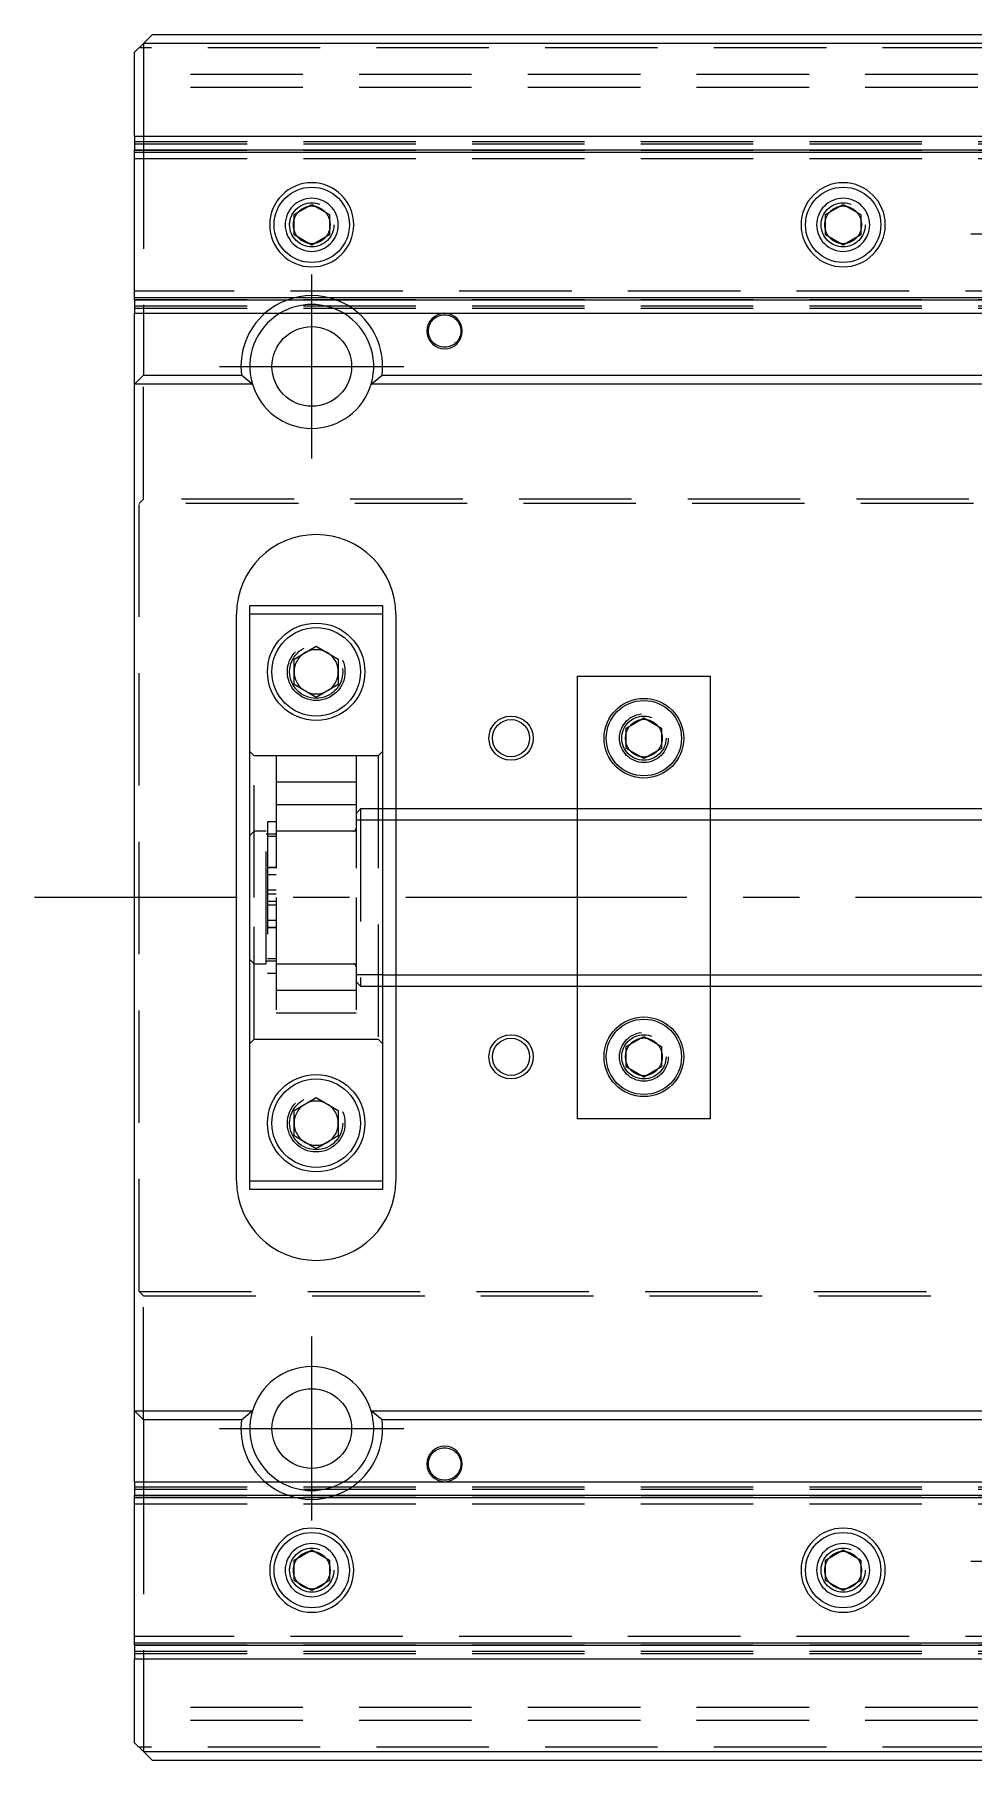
# Model space of a CAD drawing. Extents: x -15 to 745, y -361 to 120.
# Drawn here: x -11.3 to 94.7, y -97.5 to 97.5 of the extents above; entities that cross this region are included whole.
import ezdxf

# ---------------------------------------------------------------- set-up
doc = ezdxf.new("R2010")
doc.units = 0
doc.linetypes.add('CENTER', pattern=[50.8, 31.75, -6.35, 6.35, -6.35])
doc.linetypes.add('DASHED', pattern=[19.05, 12.7, -6.35])
doc.layers.get('0').update_dxf_attribs({"linetype": 'CONTINUOUS'})
doc.layers.add('CENTER', color=1, linetype='CENTER')

msp = doc.modelspace()

# ---------------------------------------------------------------- linework, layer by layer
at = {"color": 7, "linetype": 'CONTINUOUS'}
for p, q in [((1, 96.5), (0, 95.5)), ((2, 97.5), (1, 96.5)), ((1, 96.5), (1, 86)), ((100, 96.5), (1, 96.5)), ((2, 97.5), (100, 97.5)), ((0, 86), (0, 95.5)), ((0, 86), (0, 84.48)), ((0, 86), (100, 86)), ((0, 84.48), (98.73, 84.48)), ((0, 84.2), (0, 84.48)), ((0, 67.8), (0, 84.2)), ((0, 84.2), (98.05, 84.2)), ((18, 77.15), (20, 78.31)), ((20, 78.31), (22, 77.15)), ((78, 77.15), (80, 78.31)), ((80, 78.31), (82, 77.15)), ((18, 74.85), (18, 77.15)), ((22, 77.15), (22, 74.85)), ((78, 74.85), (78, 77.15)), ((82, 77.15), (82, 74.85)), ((20, 73.69), (18, 74.85)), ((22, 74.85), (20, 73.69)), ((80, 73.69), (78, 74.85)), ((82, 74.85), (80, 73.69)), ((0, 67.52), (0, 67.8)), ((0, 67.8), (100, 67.8)), ((0, 67.52), (0, 66)), ((0, 67.52), (100, 67.52)), ((0, 58), (0, 66)), ((0, 66), (100, 66)), ((1, 66), (1, 59)), ((0, 58), (1, 59)), ((1, 59), (12.06, 59)), ((13.29, 58), (12.06, 59)), ((26.71, 58), (27.94, 59)), ((27.94, 59), (100, 59)), ((0, -58), (0, 58)), ((13.29, 58), (0, 58)), ((100, 58), (26.71, 58)), ((11.5, -32), (11.5, 32)), ((13, 32), (13, 33)), ((13, 33), (28, 33)), ((13, -32), (13, 32)), ((28, 32), (13, 32)), ((28, 33), (28, 32)), ((28, 32), (28, -32)), ((29.5, 32), (29.5, 10)), ((18, 26.94), (20.5, 28.39)), ((20.5, 28.39), (23, 26.94)), ((18, 24.06), (18, 26.94)), ((23, 26.94), (23, 24.06)), ((20.5, 22.61), (18, 24.06)), ((23, 24.06), (20.5, 22.61)), ((50, 10), (50, 25)), ((50, 25), (65, 25)), ((65, 25), (65, 10)), ((55.5, 19.15), (57.5, 20.31)), ((57.5, 20.31), (59.5, 19.15)), ((55.5, 16.85), (55.5, 19.15)), ((59.5, 19.15), (59.5, 16.85)), ((57.5, 15.69), (55.5, 16.85)), ((59.5, 16.85), (57.5, 15.69)), ((100, 10), (28, 10)), ((100, 10), (58, 10)), ((28, -10), (100, -10)), ((29.5, -10), (29.5, -32)), ((50, -25), (50, -10)), ((58, -10), (100, -10)), ((65, -10), (65, -25)), ((55.5, -16.85), (57.5, -15.69)), ((55.5, -19.15), (55.5, -16.85)), ((57.5, -15.69), (59.5, -16.85)), ((59.5, -16.85), (59.5, -19.15)), ((57.5, -20.31), (55.5, -19.15)), ((59.5, -19.15), (57.5, -20.31)), ((18, -24.06), (20.5, -22.61)), ((20.5, -22.61), (23, -24.06)), ((18, -26.94), (18, -24.06)), ((23, -24.06), (23, -26.94)), ((65, -25), (50, -25)), ((20.5, -28.39), (18, -26.94)), ((23, -26.94), (20.5, -28.39)), ((13, -33), (13, -32)), ((13, -32), (28, -32)), ((28, -33), (13, -33)), ((28, -32), (28, -33)), ((0, -58), (13.29, -58)), ((1, -59), (0, -58)), ((0, -66), (0, -58)), ((12.06, -59), (13.29, -58)), ((26.71, -58), (100, -58)), ((27.94, -59), (26.71, -58)), ((12.06, -59), (1, -59)), ((1, -59), (1, -66)), ((100, -59), (27.94, -59)), ((0, -66), (0, -67.52)), ((0, -66), (100, -66)), ((0, -67.52), (100, -67.52)), ((0, -67.8), (0, -67.52)), ((0, -84.2), (0, -67.8)), ((0, -67.8), (100, -67.8)), ((18, -74.85), (20, -73.69)), ((20, -73.69), (22, -74.85)), ((78, -74.85), (80, -73.69)), ((80, -73.69), (82, -74.85)), ((18, -77.15), (18, -74.85)), ((22, -74.85), (22, -77.15)), ((78, -77.15), (78, -74.85)), ((82, -74.85), (82, -77.15)), ((20, -78.31), (18, -77.15)), ((22, -77.15), (20, -78.31)), ((80, -78.31), (78, -77.15)), ((82, -77.15), (80, -78.31)), ((0, -84.48), (0, -84.2)), ((0, -84.2), (98.05, -84.2)), ((0, -84.48), (0, -86)), ((0, -84.48), (98.73, -84.48)), ((0, -95.5), (0, -86)), ((0, -86), (100, -86)), ((1, -86), (1, -96.5)), ((0, -95.5), (1, -96.5)), ((1, -96.5), (100, -96.5)), ((1, -96.5), (2, -97.5)), ((100, -97.5), (2, -97.5))]:
    msp.add_line(p, q, dxfattribs=at)
at = {"color": 3, "linetype": 'DASHED'}
for p, q in [((116.2, 96), (0.5, 96)), ((400, 93), (0, 93)), ((400, 91.5), (0, 91.5)), ((1, 86), (1, 66)), ((0, 85.4), (400, 85.4)), ((0, 85.15), (100, 85.15)), ((0, 84.42), (106.5, 84.42)), ((0, 83.5), (106.5, 83.5)), ((17.5, 76), (17.53, 76.41)), ((77.5, 76), (77.53, 76.37)), ((106.5, 68.5), (0, 68.5)), ((0, 67.58), (106.5, 67.58)), ((0, 66.85), (100, 66.85)), ((0, 66.6), (400, 66.6)), ((1, 45), (1, 59)), ((1, 45), (0.5, 44.5)), ((399, 45), (1, 45)), ((0.5, -44.5), (0.5, 44.5)), ((399.5, 44.5), (0.5, 44.5)), ((23.48, 25.86), (23.5, 25.5)), ((55, 18), (55.01, 18.25)), ((13.5, 16), (13, 16.5)), ((16, 16), (13.5, 16)), ((13.5, 0), (13.5, 16)), ((25, 16), (16, 16)), ((16, 16), (16, 0)), ((27.5, 16), (25, 16)), ((25, 16), (25, 0)), ((28, 16.5), (27.5, 16)), ((27.5, 16), (27.5, -16)), ((25, 13.02), (16, 13.02)), ((25, 10.47), (16, 10.47)), ((25.5, 10), (25, 9.5)), ((28, 10), (25.5, 10)), ((25.5, 10), (25.5, -10)), ((29.5, 10), (29.5, 5)), ((50, 5), (50, 10)), ((65, 10), (65, 5)), ((16, 8.55), (15, 8.55)), ((15, 8.55), (15, -8.55)), ((28, 8.75), (25, 8.75)), ((13.5, 7.5), (13, 7)), ((14.85, 7.5), (13.5, 7.5)), ((14.85, -7.5), (14.85, 7.5)), ((15, 7.15), (14.85, 7.15)), ((16, 7.15), (15, 7.15)), ((16, 6.9), (15, 6.9)), ((24.7, 7.5), (16, 7.5)), ((25, 7.5), (24.7, 7.5)), ((29.5, 5), (29.5, -5)), ((50, -5), (50, 5)), ((65, 5), (65, -5)), ((16, 3.4), (15, 3.4)), ((15, 3.4), (16, 3.4)), ((16, 2.55), (15, 2.55)), ((13.5, -16), (13.5, 0)), ((15, 0.85), (16, 0.85)), ((15, 0.42), (16, 0.42)), ((16, 0), (16, -16)), ((25, 0), (25, -16)), ((15, -0.43), (16, -0.43)), ((16, -0.85), (15, -0.85)), ((15, -2.55), (16, -2.55)), ((15, -3.4), (16, -3.4)), ((16, -3.4), (15, -3.4)), ((29.5, -5), (29.5, -10)), ((50, -10), (50, -5)), ((65, -5), (65, -10)), ((13, -7), (13.5, -7.5)), ((13.5, -7.5), (14.85, -7.5)), ((14.85, -7.15), (15, -7.15)), ((15, -6.9), (16, -6.9)), ((15, -7.15), (16, -7.15)), ((16, -7.5), (24.7, -7.5)), ((24.7, -7.5), (25, -7.5)), ((15, -8.55), (16, -8.55)), ((28, -8.75), (25, -8.75)), ((25, -9.5), (25.5, -10)), ((16, -10.48), (25, -10.48)), ((25.5, -10), (28, -10)), ((16, -13.03), (25, -13.03)), ((13, -16.5), (13.5, -16)), ((13.5, -16), (16, -16)), ((16, -16), (25, -16)), ((25, -16), (27.5, -16)), ((27.5, -16), (28, -16.5)), ((55, -18), (55.02, -17.7)), ((17.5, -25.5), (17.52, -25.15)), ((0.5, -44.5), (399.5, -44.5)), ((0.5, -44.5), (1, -45)), ((1, -59), (1, -45)), ((1, -45), (399, -45)), ((1, -66), (1, -86)), ((0, -66.6), (400, -66.6)), ((0, -66.85), (100, -66.85)), ((0, -67.58), (106.5, -67.58)), ((0, -68.5), (106.5, -68.5)), ((17.5, -76), (17.53, -75.59)), ((77.5, -76), (77.53, -75.59)), ((106.5, -83.5), (0, -83.5)), ((0, -84.42), (106.5, -84.42)), ((0, -85.15), (100, -85.15)), ((0, -85.4), (400, -85.4)), ((400, -91.5), (0, -91.5)), ((400, -93), (0, -93)), ((116.2, -96), (0.5, -96))]:
    msp.add_line(p, q, dxfattribs=at)
at = {"color": 3, "linetype": 'CONTINUOUS'}
for p, q in [((100, 8.75), (28, 8.75)), ((28, -8.75), (100, -8.75))]:
    msp.add_line(p, q, dxfattribs=at)
at = {"color": 7, "linetype": 'CONTINUOUS'}
for centre, radius in [((20, 76), 4.25), ((80, 76), 4.25), ((20, 60), 4.5), ((20.5, 25.5), 5.5), ((20.5, 25.5), 5), ((57.5, 18), 4.5), ((57.5, 18), 4.25), ((42.5, 18), 2.1), ((57.5, -18), 4.5), ((57.5, -18), 4.25), ((42.5, -18), 2.1), ((20.5, -25.5), 5.5), ((20.5, -25.5), 5), ((20, -60), 4.5), ((20, -76), 4.25), ((80, -76), 4.25)]:
    msp.add_circle(centre, radius, dxfattribs=at)
at = {"color": 3, "linetype": 'DASHED'}
for centre, radius in [((20, 76), 2.5), ((80, 76), 2.5), ((35, 64), 1.83), ((20.5, 25.5), 3.25), ((20.5, 25.5), 3), ((57.5, 18), 2.75), ((57.5, 18), 2.5), ((57.5, -18), 2.75), ((57.5, -18), 2.5), ((20.5, -25.5), 3.25), ((20.5, -25.5), 3), ((35, -64), 1.83), ((20, -76), 2.5), ((80, -76), 2.5)]:
    msp.add_circle(centre, radius, dxfattribs=at)
at = {"color": 3, "linetype": 'CONTINUOUS'}
for centre in [(42.5, 18), (42.5, -18)]:
    msp.add_circle(centre, 2.5, dxfattribs=at)
at = {"color": 7, "linetype": 'CONTINUOUS'}
for centre, radius, start, end in [((20, 76), 4.75, 0, 180), ((80, 76), 4.75, 0, 180), ((20, 76), 4.75, 180, 0), ((80, 76), 4.75, 180, 0), ((20, 60), 8, 131.4096, 187.1808), ((20, 60), 7, 121.0027, 196.6015), ((20, 60), 7, 343.3985, 58.9973), ((20, 60), 8, 352.8192, 48.5904), ((35, 64), 2, 180, 90), ((35, 64), 2, 90, 180), ((20, 60), 7, 196.6015, 343.3985), ((20.5, 32), 9, 0, 180), ((20.5, -32), 9, 180, 0), ((20, -60), 7, 16.6015, 163.3985), ((20, -60), 7, 163.3985, 238.9973), ((20, -60), 7, 301.0027, 16.6015), ((20, -60), 8, 172.8192, 228.5904), ((20, -60), 8, 311.4096, 7.1808), ((35, -64), 2, 270, 180), ((35, -64), 2, 180, 270), ((20, -76), 4.75, 0, 180), ((80, -76), 4.75, 0, 180), ((20, -76), 4.75, 180, 0), ((80, -76), 4.75, 180, 0)]:
    msp.add_arc(centre, radius, start, end, dxfattribs=at)
at = {"color": 3, "linetype": 'DASHED'}
for centre, radius, start, end in [((20, 76), 3, 0, 180), ((20, 76), 2.1, 102.2472, 137.7528), ((20, 76), 2.1, 77.7528, 102.2472), ((20, 76), 2.1, 42.2472, 77.7528), ((80, 76), 3, 0, 180), ((80, 76), 2.1, 102.2472, 137.7528), ((80, 76), 2.1, 77.7528, 102.2472), ((80, 76), 2.1, 42.2472, 77.7528), ((20, 76), 2.1, 162.2472, 180), ((20, 76), 2.1, 137.7528, 162.2472), ((20, 76), 2.1, 17.7528, 42.2472), ((20, 76), 2.1, 342.2472, 17.7528), ((80, 76), 2.1, 162.2472, 180), ((80, 76), 2.1, 137.7528, 162.2472), ((80, 76), 2.1, 17.7528, 42.2472), ((80, 76), 2.1, 342.2472, 17.7528), ((20, 76), 3, 180, 0), ((20, 76), 2.1, 180, 197.7528), ((20, 76), 2.1, 197.7528, 222.2472), ((20, 76), 2.1, 222.2472, 257.7528), ((20, 76), 2.1, 282.2472, 317.7528), ((20, 76), 2.1, 317.7528, 342.2472), ((80, 76), 3, 180, 0), ((80, 76), 2.1, 180, 197.7528), ((80, 76), 2.1, 197.7528, 222.2472), ((80, 76), 2.1, 222.2472, 257.7528), ((80, 76), 2.1, 282.2472, 317.7528), ((80, 76), 2.1, 317.7528, 342.2472), ((20, 76), 2.1, 257.7528, 282.2472), ((80, 76), 2.1, 257.7528, 282.2472), ((20, 60), 8, 48.5904, 131.4096), ((20, 60), 7, 58.9973, 121.0027), ((20.5, 25.5), 2.5, 120, 180), ((20.5, 25.5), 2.5, 60, 120), ((20.5, 25.5), 2.5, 0, 60), ((20.5, 25.5), 2.5, 180, 240), ((20.5, 25.5), 2.5, 300, 0), ((20.5, 25.5), 2.5, 240, 300), ((57.5, 18), 2.1, 102.2472, 137.7528), ((57.5, 18), 2.1, 77.7528, 102.2472), ((57.5, 18), 2.1, 42.2472, 77.7528), ((57.5, 18), 2.1, 162.2472, 180), ((57.5, 18), 2.1, 180, 197.7528), ((57.5, 18), 2.1, 137.7528, 162.2472), ((57.5, 18), 2.1, 17.7528, 42.2472), ((57.5, 18), 2.1, 342.2472, 17.7528), ((57.5, 18), 2.1, 197.7528, 222.2472), ((57.5, 18), 2.1, 222.2472, 257.7528), ((57.5, 18), 2.1, 257.7528, 282.2472), ((57.5, 18), 2.1, 282.2472, 317.7528), ((57.5, 18), 2.1, 317.7528, 342.2472), ((24.7, 7.8), 0.3, 270, 360), ((24.7, -7.8), 0.3, 0, 90), ((57.5, -18), 2.1, 162.2472, 180), ((57.5, -18), 2.1, 137.7528, 162.2472), ((57.5, -18), 2.1, 102.2472, 137.7528), ((57.5, -18), 2.1, 77.7528, 102.2472), ((57.5, -18), 2.1, 42.2472, 77.7528), ((57.5, -18), 2.1, 17.7528, 42.2472), ((57.5, -18), 2.1, 342.2472, 17.7528), ((57.5, -18), 2.1, 180, 197.7528), ((57.5, -18), 2.1, 197.7528, 222.2472), ((57.5, -18), 2.1, 222.2472, 257.7528), ((57.5, -18), 2.1, 282.2472, 317.7528), ((57.5, -18), 2.1, 317.7528, 342.2472), ((57.5, -18), 2.1, 257.7528, 282.2472), ((20.5, -25.5), 2.5, 120, 180), ((20.5, -25.5), 2.5, 60, 120), ((20.5, -25.5), 2.5, 0, 60), ((20.5, -25.5), 2.5, 180, 240), ((20.5, -25.5), 2.5, 300, 0), ((20.5, -25.5), 2.5, 240, 300), ((20, -60), 8, 228.5904, 311.4096), ((20, -60), 7, 238.9973, 301.0027), ((20, -76), 3, 0, 180), ((20, -76), 2.1, 102.2472, 137.7528), ((20, -76), 2.1, 77.7528, 102.2472), ((20, -76), 2.1, 42.2472, 77.7528), ((80, -76), 3, 0, 180), ((80, -76), 2.1, 102.2472, 137.7528), ((80, -76), 2.1, 77.7528, 102.2472), ((80, -76), 2.1, 42.2472, 77.7528), ((20, -76), 3, 180, 0), ((20, -76), 2.1, 162.2472, 180), ((20, -76), 2.1, 180, 197.7528), ((20, -76), 2.1, 137.7528, 162.2472), ((20, -76), 2.1, 17.7528, 42.2472), ((20, -76), 2.1, 342.2472, 17.7528), ((80, -76), 3, 180, 0), ((80, -76), 2.1, 162.2472, 180), ((80, -76), 2.1, 180, 197.7528), ((80, -76), 2.1, 137.7528, 162.2472), ((80, -76), 2.1, 17.7528, 42.2472), ((80, -76), 2.1, 342.2472, 17.7528), ((20, -76), 2.1, 197.7528, 222.2472), ((20, -76), 2.1, 222.2472, 257.7528), ((20, -76), 2.1, 282.2472, 317.7528), ((20, -76), 2.1, 317.7528, 342.2472), ((80, -76), 2.1, 197.7528, 222.2472), ((80, -76), 2.1, 222.2472, 257.7528), ((80, -76), 2.1, 282.2472, 317.7528), ((80, -76), 2.1, 317.7528, 342.2472), ((20, -76), 2.1, 257.7528, 282.2472), ((80, -76), 2.1, 257.7528, 282.2472)]:
    msp.add_arc(centre, radius, start, end, dxfattribs=at)
at = {"layer": 'CENTER', "color": 1, "linetype": 'CENTER'}
for p, q in [((94.4, 75), (305.6, 75)), ((20, 49.6), (20, 70.4)), ((9.6, 60), (30.4, 60)), ((468.76, 0), (-11.3, 0)), ((20, -70.4), (20, -49.6)), ((9.6, -60), (30.4, -60)), ((94.4, -75), (305.6, -75))]:
    msp.add_line(p, q, dxfattribs=at)

doc.saveas('drawing.dxf')
